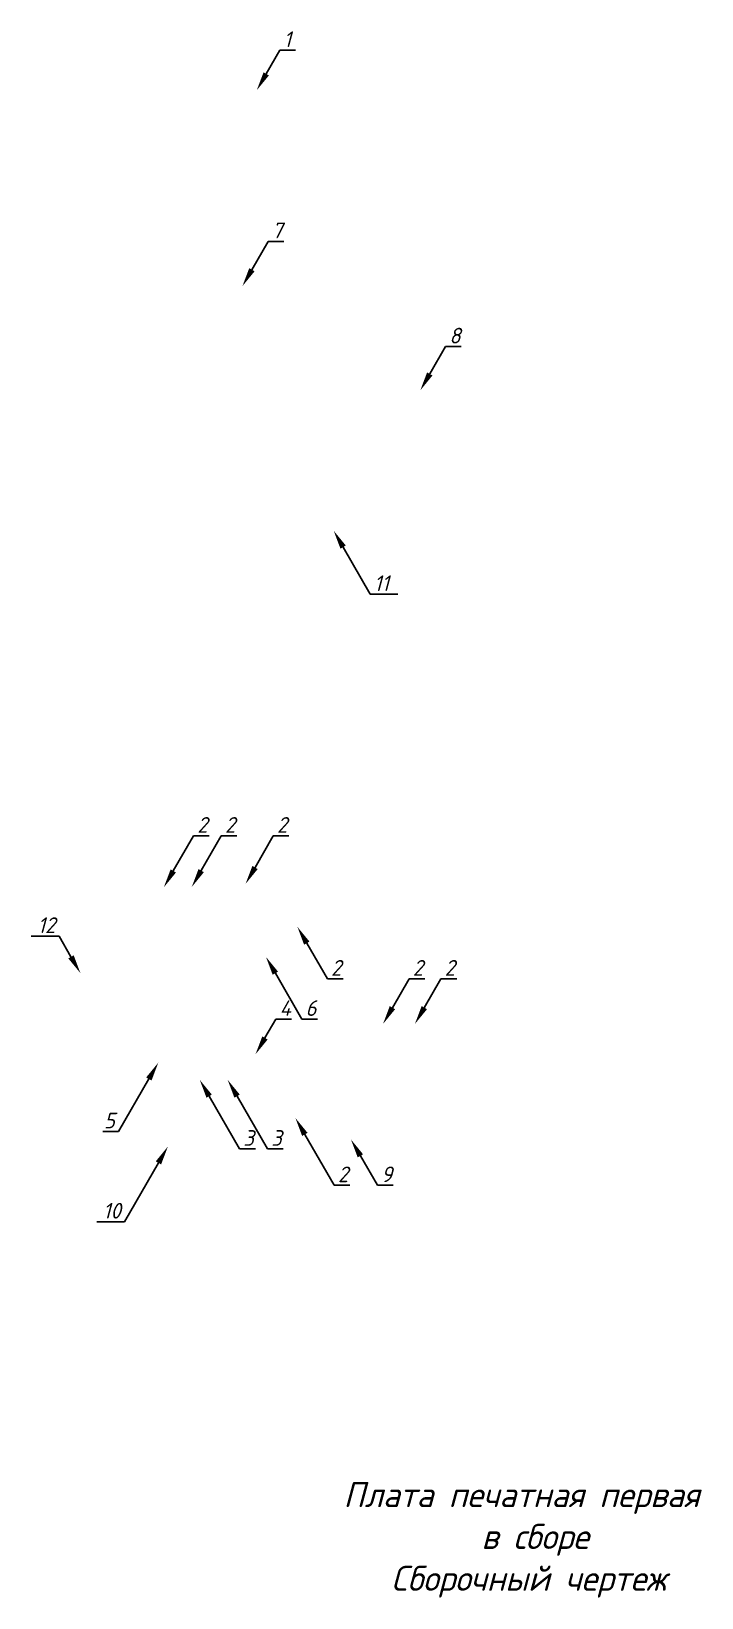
# Paper-space layout 'Лист' of a CAD drawing. Header units: millimetres. Extents: x 39 to 145, y 24 to 274.
import ezdxf
from ezdxf import colors
from ezdxf.entities.mleader import LeaderData, LeaderLine
from ezdxf.math import Vec2, Vec3

# ---------------------------------------------------------------- set-up
doc = ezdxf.new("R2010")
doc.units = ezdxf.units.MM
doc.styles.add('Regular Text (GOST)', font='GOST Common Italic.ttf')
doc.styles.add('Обычный текст (ГОСТ)', font='GOST Common Italic.ttf')

psp = doc.layouts.new('Лист')

# ---------------------------------------------------------------- texts
at = {"insert": (86.72, 42.42), "char_height": 4, "attachment_point": 1, "style": 'Обычный текст (ГОСТ)'}
psp.add_mtext_dynamic_manual_height_columns('\\pi1.5734;Плата печатная первая \\P\\pi23.564;в сборе\\P\\pi9.1825;Сборочный чертеж', width=64.9196, gutter_width=1, heights=[20.35], dxfattribs=at)

# ---------------------------------------------------------------- leaders
ml = psp.add_multileader_mtext('Standard')
ml.set_content('1', color=256, style='Regular Text (GOST)')
ml.set_leader_properties()
ml.build(insert=Vec2(0, 0))
ml.multileader.update_dxf_attribs({"text_left_attachment_type": 6, "text_right_attachment_type": 5, "dogleg_length": 0.5, "arrow_head_size": 3})
ctx = ml.context
ctx.base_point, ctx.char_height, ctx.arrow_head_size, ctx.landing_gap_size, ctx.plane_origin = Vec3(78.67, 270.66), 2.5, 3, 0.09, Vec3(74.48, 264.28)
ctx.left_attachment, ctx.right_attachment = 6, 5
notes = []
notes.append((ctx, [(0, (1, 1, 0), (78.17, 270.66), (1, 0), 0.5, [(0, [(74.48, 264.28)], 0, [])])]))
ctx.mtext.insert, ctx.mtext.flow_direction = Vec3(78.76, 273.66), 5
ml = psp.add_multileader_mtext('Standard')
ml.set_content('7', color=256, style='Regular Text (GOST)')
ml.set_leader_properties()
ml.build(insert=Vec2(0, 0))
ml.multileader.update_dxf_attribs({"text_left_attachment_type": 6, "text_right_attachment_type": 5, "dogleg_length": 0.5, "arrow_head_size": 3})
ctx = ml.context
ctx.base_point, ctx.char_height, ctx.arrow_head_size, ctx.landing_gap_size, ctx.plane_origin = Vec3(76.81, 240.18), 2.5, 3, 0.09, Vec3(72.2, 233.06)
ctx.left_attachment, ctx.right_attachment = 6, 5
notes.append((ctx, [(0, (1, 1, 0), (76.31, 240.18), (1, 0), 0.5, [(0, [(72.2, 233.06)], 0, [])])]))
ctx.mtext.insert, ctx.mtext.flow_direction = Vec3(76.9, 243.18), 5
ml = psp.add_multileader_mtext('Standard')
ml.set_content('8', color=256, style='Regular Text (GOST)')
ml.set_leader_properties()
ml.build(insert=Vec2(0, 0))
ml.multileader.update_dxf_attribs({"text_left_attachment_type": 6, "text_right_attachment_type": 5, "dogleg_length": 0.5, "arrow_head_size": 3})
ctx = ml.context
ctx.base_point, ctx.char_height, ctx.arrow_head_size, ctx.landing_gap_size, ctx.plane_origin = Vec3(105.07, 223.41), 2.5, 3, 0.09, Vec3(100.55, 216.45)
ctx.left_attachment, ctx.right_attachment = 6, 5
notes.append((ctx, [(0, (1, 1, 0), (104.57, 223.41), (1, 0), 0.5, [(0, [(100.55, 216.45)], 0, [])])]))
ctx.mtext.insert, ctx.mtext.flow_direction = Vec3(105.16, 226.41), 5
ml = psp.add_multileader_mtext('Standard')
ml.set_content('11', color=256, style='Regular Text (GOST)')
ml.set_leader_properties()
ml.build(insert=Vec2(0, 0))
ml.multileader.update_dxf_attribs({"text_left_attachment_type": 6, "text_right_attachment_type": 5, "dogleg_length": 0.5, "arrow_head_size": 3})
ctx = ml.context
ctx.base_point, ctx.char_height, ctx.arrow_head_size, ctx.landing_gap_size, ctx.plane_origin = Vec3(93.07, 183.95), 2.5, 3, 0.09, Vec3(86.74, 194.05)
ctx.left_attachment, ctx.right_attachment = 6, 5
notes.append((ctx, [(0, (1, 1, 0), (92.57, 183.95), (1, 0), 0.5, [(0, [(86.74, 194.05)], 0, [])])]))
ctx.mtext.insert, ctx.mtext.flow_direction = Vec3(93.16, 186.95), 5
ml = psp.add_multileader_mtext('Standard')
ml.set_content('2', color=256, style='Regular Text (GOST)')
ml.set_leader_properties()
ml.build(insert=Vec2(0, 0))
ml.multileader.update_dxf_attribs({"text_left_attachment_type": 6, "text_right_attachment_type": 5, "dogleg_length": 0.5, "arrow_head_size": 3})
ctx = ml.context
ctx.base_point, ctx.char_height, ctx.arrow_head_size, ctx.landing_gap_size, ctx.plane_origin = Vec3(64.9, 145.42), 2.5, 3, 0.09, Vec3(59.67, 137.23)
ctx.left_attachment, ctx.right_attachment = 6, 5
notes.append((ctx, [(0, (1, 1, 0), (64.4, 145.42), (1, 0), 0.5, [(0, [(59.67, 137.23)], 0, [])])]))
ctx.mtext.insert, ctx.mtext.flow_direction = Vec3(64.99, 148.42), 5
ml = psp.add_multileader_mtext('Standard')
ml.set_content('2', color=256, style='Regular Text (GOST)')
ml.set_leader_properties()
ml.build(insert=Vec2(0, 0))
ml.multileader.update_dxf_attribs({"text_left_attachment_type": 6, "text_right_attachment_type": 5, "dogleg_length": 0.5, "arrow_head_size": 3})
ctx = ml.context
ctx.base_point, ctx.char_height, ctx.arrow_head_size, ctx.landing_gap_size, ctx.plane_origin = Vec3(69.32, 145.42), 2.5, 3, 0.09, Vec3(64.12, 137.28)
ctx.left_attachment, ctx.right_attachment = 6, 5
notes.append((ctx, [(0, (1, 1, 0), (68.82, 145.42), (1, 0), 0.5, [(0, [(64.12, 137.28)], 0, [])])]))
ctx.mtext.insert, ctx.mtext.flow_direction = Vec3(69.41, 148.42), 5
ml = psp.add_multileader_mtext('Standard')
ml.set_content('2', color=256, style='Regular Text (GOST)')
ml.set_leader_properties()
ml.build(insert=Vec2(0, 0))
ml.multileader.update_dxf_attribs({"text_left_attachment_type": 6, "text_right_attachment_type": 5, "dogleg_length": 0.5, "arrow_head_size": 3})
ctx = ml.context
ctx.base_point, ctx.char_height, ctx.arrow_head_size, ctx.landing_gap_size, ctx.plane_origin = Vec3(77.61, 145.42), 2.5, 3, 0.09, Vec3(72.7, 137.78)
ctx.left_attachment, ctx.right_attachment = 6, 5
notes.append((ctx, [(0, (1, 1, 0), (77.11, 145.42), (1, 0), 0.5, [(0, [(72.7, 137.78)], 0, [])])]))
ctx.mtext.insert, ctx.mtext.flow_direction = Vec3(77.7, 148.42), 5
ml = psp.add_multileader_mtext('Standard')
ml.set_content('12', color=256, style='Regular Text (GOST)')
ml.set_leader_properties()
ml.build(insert=Vec2(0, 0))
ml.multileader.update_dxf_attribs({"text_left_attachment_type": 6, "text_right_attachment_type": 5, "dogleg_length": 0.5, "arrow_head_size": 3})
ctx = ml.context
ctx.base_point, ctx.char_height, ctx.arrow_head_size, ctx.landing_gap_size, ctx.plane_origin = Vec3(39.67, 129.44), 2.5, 3, 0.09, Vec3(46.37, 123.54)
ctx.left_attachment, ctx.right_attachment, ctx.text_align_type = 6, 5, 2
notes.append((ctx, [(0, (1, 1, 0), (42.96, 129.44), (-1, 0), 0.5, [(0, [(46.37, 123.54)], 0, [])])]))
ctx.mtext.insert, ctx.mtext.alignment, ctx.mtext.flow_direction = Vec3(42.37, 132.44), 3, 5
ml = psp.add_multileader_mtext('Standard')
ml.set_content('2', color=256, style='Regular Text (GOST)')
ml.set_leader_properties()
ml.build(insert=Vec2(0, 0))
ml.multileader.update_dxf_attribs({"text_left_attachment_type": 6, "text_right_attachment_type": 5, "dogleg_length": 0.5, "arrow_head_size": 3})
ctx = ml.context
ctx.base_point, ctx.char_height, ctx.arrow_head_size, ctx.landing_gap_size, ctx.plane_origin = Vec3(86.23, 122.64), 2.5, 3, 0.09, Vec3(80.95, 130.92)
ctx.left_attachment, ctx.right_attachment = 6, 5
notes.append((ctx, [(0, (1, 1, 0), (85.73, 122.64), (1, 0), 0.5, [(0, [(80.95, 130.92)], 0, [])])]))
ctx.mtext.insert, ctx.mtext.flow_direction = Vec3(86.32, 125.64), 5
ml = psp.add_multileader_mtext('Standard')
ml.set_content('6', color=256, style='Regular Text (GOST)')
ml.set_leader_properties()
ml.build(insert=Vec2(0, 0))
ml.multileader.update_dxf_attribs({"text_left_attachment_type": 6, "text_right_attachment_type": 5, "dogleg_length": 0.5, "arrow_head_size": 3})
ctx = ml.context
ctx.base_point, ctx.char_height, ctx.arrow_head_size, ctx.landing_gap_size, ctx.plane_origin = Vec3(82.16, 116.22), 2.5, 3, 0.09, Vec3(75.94, 126.13)
ctx.left_attachment, ctx.right_attachment = 6, 5
notes.append((ctx, [(0, (1, 1, 0), (81.66, 116.22), (1, 0), 0.5, [(0, [(75.94, 126.13)], 0, [])])]))
ctx.mtext.insert, ctx.mtext.flow_direction = Vec3(82.25, 119.22), 5
ml = psp.add_multileader_mtext('Standard')
ml.set_content('2', color=256, style='Regular Text (GOST)')
ml.set_leader_properties()
ml.build(insert=Vec2(0, 0))
ml.multileader.update_dxf_attribs({"text_left_attachment_type": 6, "text_right_attachment_type": 5, "dogleg_length": 0.5, "arrow_head_size": 3})
ctx = ml.context
ctx.base_point, ctx.char_height, ctx.arrow_head_size, ctx.landing_gap_size, ctx.plane_origin = Vec3(99.26, 122.64), 2.5, 3, 0.09, Vec3(94.6, 115.44)
ctx.left_attachment, ctx.right_attachment = 6, 5
notes.append((ctx, [(0, (1, 1, 0), (98.76, 122.64), (1, 0), 0.5, [(0, [(94.6, 115.44)], 0, [])])]))
ctx.mtext.insert, ctx.mtext.flow_direction = Vec3(99.35, 125.64), 5
ml = psp.add_multileader_mtext('Standard')
ml.set_content('2', color=256, style='Regular Text (GOST)')
ml.set_leader_properties()
ml.build(insert=Vec2(0, 0))
ml.multileader.update_dxf_attribs({"text_left_attachment_type": 6, "text_right_attachment_type": 5, "dogleg_length": 0.5, "arrow_head_size": 3})
ctx = ml.context
ctx.base_point, ctx.char_height, ctx.arrow_head_size, ctx.landing_gap_size, ctx.plane_origin = Vec3(104.34, 122.64), 2.5, 3, 0.09, Vec3(99.68, 115.44)
ctx.left_attachment, ctx.right_attachment = 6, 5
notes.append((ctx, [(0, (1, 1, 0), (103.84, 122.64), (1, 0), 0.5, [(0, [(99.68, 115.44)], 0, [])])]))
ctx.mtext.insert, ctx.mtext.flow_direction = Vec3(104.43, 125.64), 5
ml = psp.add_multileader_mtext('Standard')
ml.set_content('4', color=256, style='Regular Text (GOST)')
ml.set_leader_properties()
ml.build(insert=Vec2(0, 0))
ml.multileader.update_dxf_attribs({"text_left_attachment_type": 6, "text_right_attachment_type": 5, "dogleg_length": 0.5, "arrow_head_size": 3})
ctx = ml.context
ctx.base_point, ctx.char_height, ctx.arrow_head_size, ctx.landing_gap_size, ctx.plane_origin = Vec3(78.02, 116.22), 2.5, 3, 0.09, Vec3(74.28, 110.61)
ctx.left_attachment, ctx.right_attachment = 6, 5
notes.append((ctx, [(0, (1, 1, 0), (77.52, 116.22), (1, 0), 0.5, [(0, [(74.28, 110.61)], 0, [])])]))
ctx.mtext.insert, ctx.mtext.flow_direction = Vec3(78.11, 119.22), 5
ml = psp.add_multileader_mtext('Standard')
ml.set_content('5', color=256, style='Regular Text (GOST)')
ml.set_leader_properties()
ml.build(insert=Vec2(0, 0))
ml.multileader.update_dxf_attribs({"text_left_attachment_type": 6, "text_right_attachment_type": 5, "dogleg_length": 0.5, "arrow_head_size": 3})
ctx = ml.context
ctx.base_point, ctx.char_height, ctx.arrow_head_size, ctx.landing_gap_size, ctx.plane_origin = Vec3(50.01, 98.3), 2.5, 3, 0.09, Vec3(58.78, 109.27)
ctx.left_attachment, ctx.right_attachment, ctx.text_align_type = 6, 5, 2
notes.append((ctx, [(0, (1, 1, 0), (52.45, 98.3), (-1, 0), 0.5, [(0, [(58.78, 109.27)], 0, [])])]))
ctx.mtext.insert, ctx.mtext.alignment, ctx.mtext.flow_direction = Vec3(51.86, 101.3), 3, 5
ml = psp.add_multileader_mtext('Standard')
ml.set_content('3', color=256, style='Regular Text (GOST)')
ml.set_leader_properties()
ml.build(insert=Vec2(0, 0))
ml.multileader.update_dxf_attribs({"text_left_attachment_type": 6, "text_right_attachment_type": 5, "dogleg_length": 0.5, "arrow_head_size": 3})
ctx = ml.context
ctx.base_point, ctx.char_height, ctx.arrow_head_size, ctx.landing_gap_size, ctx.plane_origin = Vec3(72.25, 95.52), 2.5, 3, 0.09, Vec3(65.39, 106.53)
ctx.left_attachment, ctx.right_attachment = 6, 5
notes.append((ctx, [(0, (1, 1, 0), (71.75, 95.52), (1, 0), 0.5, [(0, [(65.39, 106.53)], 0, [])])]))
ctx.mtext.insert, ctx.mtext.flow_direction = Vec3(72.34, 98.52), 5
ml = psp.add_multileader_mtext('Standard')
ml.set_content('3', color=256, style='Regular Text (GOST)')
ml.set_leader_properties()
ml.build(insert=Vec2(0, 0))
ml.multileader.update_dxf_attribs({"text_left_attachment_type": 6, "text_right_attachment_type": 5, "dogleg_length": 0.5, "arrow_head_size": 3})
ctx = ml.context
ctx.base_point, ctx.char_height, ctx.arrow_head_size, ctx.landing_gap_size, ctx.plane_origin = Vec3(76.69, 95.52), 2.5, 3, 0.09, Vec3(69.84, 106.53)
ctx.left_attachment, ctx.right_attachment = 6, 5
notes.append((ctx, [(0, (1, 1, 0), (76.19, 95.52), (1, 0), 0.5, [(0, [(69.84, 106.53)], 0, [])])]))
ctx.mtext.insert, ctx.mtext.flow_direction = Vec3(76.78, 98.52), 5
ml = psp.add_multileader_mtext('Standard')
ml.set_content('2', color=256, style='Regular Text (GOST)')
ml.set_leader_properties()
ml.build(insert=Vec2(0, 0))
ml.multileader.update_dxf_attribs({"text_left_attachment_type": 6, "text_right_attachment_type": 5, "dogleg_length": 0.5, "arrow_head_size": 3})
ctx = ml.context
ctx.base_point, ctx.char_height, ctx.arrow_head_size, ctx.landing_gap_size, ctx.plane_origin = Vec3(87.32, 89.72), 2.5, 3, 0.09, Vec3(80.64, 100.44)
ctx.left_attachment, ctx.right_attachment = 6, 5
notes.append((ctx, [(0, (1, 1, 0), (86.82, 89.72), (1, 0), 0.5, [(0, [(80.64, 100.44)], 0, [])])]))
ctx.mtext.insert, ctx.mtext.flow_direction = Vec3(87.41, 92.72), 5
ml = psp.add_multileader_mtext('Standard')
ml.set_content('10', color=256, style='Regular Text (GOST)')
ml.set_leader_properties()
ml.build(insert=Vec2(0, 0))
ml.multileader.update_dxf_attribs({"text_left_attachment_type": 6, "text_right_attachment_type": 5, "dogleg_length": 0.5, "arrow_head_size": 3})
ctx = ml.context
ctx.base_point, ctx.char_height, ctx.arrow_head_size, ctx.landing_gap_size, ctx.plane_origin = Vec3(50.2, 83.92), 2.5, 3, 0.09, Vec3(60.31, 95.9)
ctx.left_attachment, ctx.right_attachment, ctx.text_align_type = 6, 5, 2
notes.append((ctx, [(0, (1, 1, 0), (53.39, 83.92), (-1, 0), 0.5, [(0, [(60.31, 95.9)], 0, [])])]))
ctx.mtext.insert, ctx.mtext.alignment, ctx.mtext.flow_direction = Vec3(52.8, 86.92), 3, 5
ml = psp.add_multileader_mtext('Standard')
ml.set_content('9', color=256, style='Regular Text (GOST)')
ml.set_leader_properties()
ml.build(insert=Vec2(0, 0))
ml.multileader.update_dxf_attribs({"text_left_attachment_type": 6, "text_right_attachment_type": 5, "dogleg_length": 0.5, "arrow_head_size": 3})
ctx = ml.context
ctx.base_point, ctx.char_height, ctx.arrow_head_size, ctx.landing_gap_size, ctx.plane_origin = Vec3(94.21, 89.72), 2.5, 3, 0.09, Vec3(89.49, 97.02)
ctx.left_attachment, ctx.right_attachment = 6, 5
notes.append((ctx, [(0, (1, 1, 0), (93.71, 89.72), (1, 0), 0.5, [(0, [(89.49, 97.02)], 0, [])])]))
ctx.mtext.insert, ctx.mtext.flow_direction = Vec3(94.3, 92.72), 5
for ctx, leaders in notes:
    for number, flags, end, landing, length, lines in leaders:
        leader = LeaderData()
        leader.index, (leader.has_last_leader_line, leader.has_dogleg_vector, leader.attachment_direction) = number, flags
        leader.last_leader_point, leader.dogleg_vector, leader.dogleg_length = Vec3(end), Vec3(landing), length
        for number, points, colour, breaks in lines:
            line = LeaderLine()
            line.index, line.vertices, line.color, line.breaks = number, Vec3.list(points), colors.encode_raw_color(colour), breaks
            leader.lines.append(line)
        ctx.leaders.append(leader)

doc.saveas('drawing.dxf')
